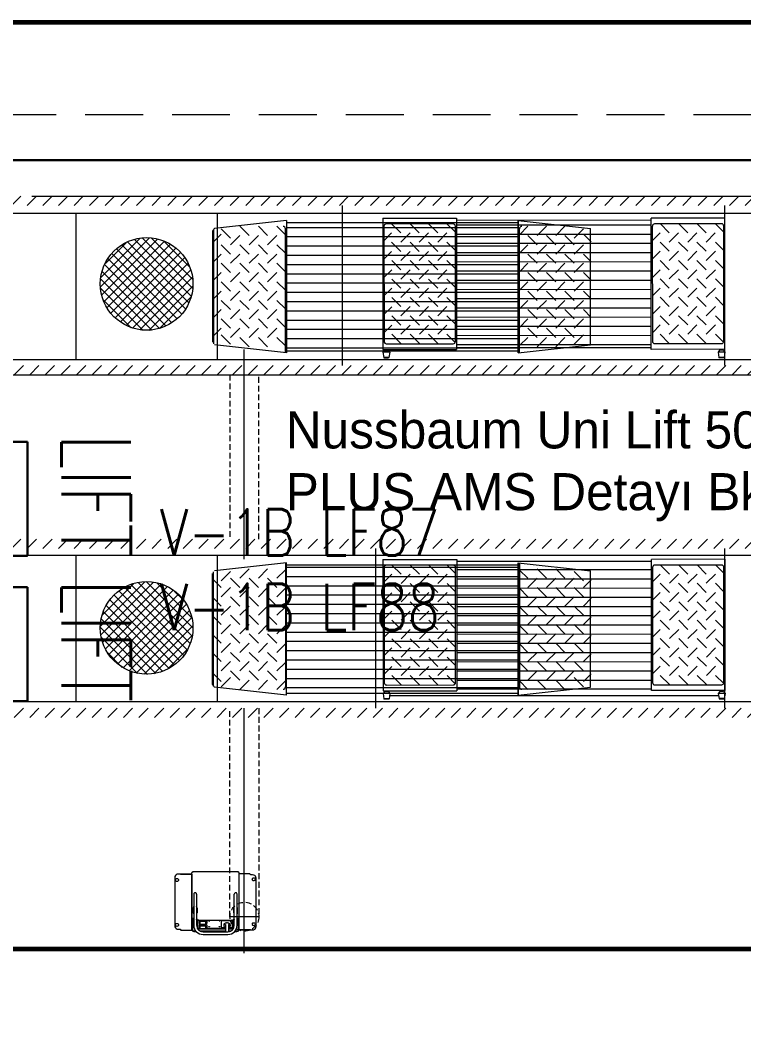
# Model space of a CAD drawing. Header units: metres. Extents: x -13621 to 152406, y -16073 to 22221.
# Drawn here: x 1056.9 to 1369.3, y 2009.3 to 2441 of the extents above; entities that cross this region are included whole.
import ezdxf

# ---------------------------------------------------------------- set-up
doc = ezdxf.new("R2010")
doc.units = ezdxf.units.M
doc.header["$LTSCALE"] = 100
doc.header["$MEASUREMENT"] = 0
for name, pattern in [('ACAD_ISO03W100', [30, 12, -18]), ('DOT2', [0.125, 0, -0.125]), ('HIDDEN', [0.375, 0.25, -0.125])]:
    doc.linetypes.add(name, pattern=pattern)
doc.layers.get('0').update_dxf_attribs({"color": 9, "lineweight": 9})
for name, color, linetype, lineweight in [('06D', 9, 'Continuous', 9), ('20', 9, 'DOT2', 9), ('32-ekipman', 9, 'Continuous', 9), ('Data  Tavan', 170, 'Continuous', 30), ('E-DATA LIFT PRIZI', 7, 'Continuous', 30), ('E-YAZI', 7, 'Continuous', 30)]:
    doc.layers.add(name, color=color, linetype=linetype, lineweight=lineweight)
doc.styles.add('E-YAZI', font='txttw.shx')
doc.styles.add('HAS50', font='GOTHIC.TTF', dxfattribs={"height": 100})

# ---------------------------------------------------------------- blocks, each defined once
blk = doc.blocks.new('E-DATA LIFT PRIZI')
at = {"layer": 'E-DATA LIFT PRIZI', "color": 2}
blk.add_line((0, 0), (0, 41.99), dxfattribs=at)
blk.add_lwpolyline([(-24.58, 89.56), (24.58, 89.56), (24.58, 41.99), (-24.58, 41.99)], close=True, dxfattribs=at)
at = {"layer": 'E-DATA LIFT PRIZI', "color": 2, "style": 'E-YAZI', "width": 0.7}
blk.add_text('LIFT', height=30, dxfattribs=at).set_placement((-28.02, 104.21))
at = {"layer": 'E-DATA LIFT PRIZI', "color": 2, "style": 'E-YAZI'}
blk.add_text('D', height=25.6, dxfattribs=at).set_placement((-8.79, 54.59))
blk = doc.blocks.new('p-işyeri')
at = {"color": 0, "const_width": 2}
blk.add_lwpolyline([(200, 0), (200, 700), (-200, 700), (-200, 0)], close=True, dxfattribs=at)
blk = doc.blocks.new('A$C0BA12839')
for p, q in [((100.6, 528.1), (100.6, 28.07)), ((163.73, 528.1), (163.73, 28.1)), ((248.24, 528.1), (248.24, 30.68)), ((311.37, 528.1), (311.37, 28.1)), ((24.55, 427.89), (3.75, 427.9)), ((1.8, 425.05), (1.8, 420.46)), ((2.25, 426.4), (2.25, 425.57)), ((2.25, 425.57), (2.25, 425.49)), ((3.54, 426.68), (3.5, 426.9)), ((4.76, 427.11), (4.8, 426.9)), ((22.94, 426.68), (22.9, 426.89)), ((24.16, 427.1), (24.2, 426.89)), ((26.05, 426.39), (25.97, 426.88)), ((26.02, 420.57), (26.05, 425.53)), ((26.05, 425.72), (26.05, 426.39)), ((26.05, 425.53), (26.05, 425.72)), ((26.05, 425.5), (26.2, 425.5)), ((26.05, 425.48), (26.05, 420.56)), ((26.2, 425.5), (26.2, 420.55)), ((1.3, 419.6), (1.3, 418.63)), ((7.16, 420.25), (1.6, 420.25)), ((1.6, 420.25), (1.6, 418.89)), ((1.9, 420.55), (26.7, 420.55)), ((1.9, 420.55), (1.9, 420.35)), ((1.9, 420.35), (7.16, 420.35)), ((25.8, 420.6), (2.3, 420.6)), ((17.4, 419.7), (4, 419.7)), ((7.16, 420.55), (7.16, 420.25)), ((11.3, 419.9), (9.4, 419.9)), ((11.3, 419.7), (11.3, 419.9)), ((12.2, 419.7), (11.3, 419.89)), ((26.7, 420.25), (26.7, 420.55)), ((27, 420.25), (26.7, 420.25)), ((27, 400.45), (27, 420.25)), ((0, 415.7), (0, 405)), ((1.2, 415.7), (1.2, 405)), ((1.3, 416.4), (1.3, 406)), ((1.6, 417.13), (1.6, 406)), ((2.29, 406), (2.29, 417.45)), ((2.46, 406), (2.46, 417.45)), ((2.46, 416.9), (2.46, 414.5)), ((2.46, 414.49), (2.46, 414.5)), ((2.51, 416.95), (3.75, 416.95)), ((2.51, 414.45), (3.75, 414.45)), ((2.54, 416.95), (2.54, 417.6)), ((2.54, 406), (2.54, 414.45)), ((2.56, 417.95), (5.88, 417.95)), ((2.72, 417.95), (2.64, 417.92)), ((2.66, 416.95), (2.66, 417.34)), ((2.66, 414.06), (2.66, 414.45)), ((4.24, 417.35), (2.67, 417.35)), ((3.78, 416.9), (3.78, 414.5)), ((17.4, 418.5), (4, 418.5)), ((4.24, 414.05), (4.24, 417.35)), ((4.49, 416.9), (4.49, 414.5)), ((4.49, 414.49), (4.49, 414.5)), ((4.54, 416.95), (5.78, 416.95)), ((4.54, 414.45), (5.78, 414.45)), ((6.15, 417.35), (4.69, 417.35)), ((4.69, 416.95), (4.69, 417.34)), ((4.69, 414.06), (4.69, 414.45)), ((5.8, 416.9), (5.8, 414.5)), ((6.15, 417.45), (6.15, 403.25)), ((6.39, 418.31), (6.39, 418.39)), ((11.3, 418.3), (9.4, 418.3)), ((11.3, 418.3), (11.3, 418.5)), ((11.3, 418.3), (12.2, 418.5)), ((4.24, 414.05), (2.67, 414.05)), ((6.15, 414.05), (4.69, 414.05)), ((4.13, 406), (1.2, 406)), ((3.01, 407.65), (3.01, 406.09)), ((3.11, 407.75), (6.02, 407.75)), ((4.22, 406.75), (3.72, 406.75)), ((6.02, 407.75), (6.02, 402.95)), ((4.13, 404.7), (1.23, 404.7)), ((1.3, 404.7), (1.3, 404.3)), ((1.3, 402.06), (1.3, 401.1)), ((1.6, 404.7), (1.6, 403.56)), ((1.6, 401.8), (1.6, 400.45)), ((2.29, 403.25), (2.29, 404.7)), ((2.46, 403.25), (2.46, 404.7)), ((2.54, 403.1), (2.54, 404.7)), ((5.88, 402.75), (2.56, 402.75)), ((3.01, 404.6), (3.01, 403.04)), ((3.11, 402.95), (6.02, 402.95)), ((4.22, 403.95), (3.72, 403.95)), ((4, 402.2), (17.4, 402.2)), ((6.39, 402.31), (6.39, 402.39)), ((6.42, 402.56), (6.45, 402.59)), ((9.4, 402.4), (11.3, 402.4)), ((11.3, 402.4), (11.3, 402.2)), ((12.2, 402.2), (11.3, 402.39)), ((1.6, 400.45), (7.16, 400.45)), ((1.8, 395.2), (1.8, 400.23)), ((1.9, 400.35), (7.16, 400.35)), ((1.9, 400.15), (1.9, 400.35)), ((1.9, 400.15), (26.7, 400.15)), ((1.95, 395.21), (1.95, 400.15)), ((1.98, 400.15), (1.95, 395.17)), ((2.3, 400.1), (25.8, 400.1)), ((4, 401), (17.39, 401)), ((7.16, 400.45), (7.16, 400.15)), ((9.4, 400.8), (11.3, 400.8)), ((11.3, 401), (11.3, 400.8)), ((11.3, 400.8), (12.2, 401)), ((26.2, 395.64), (26.2, 400.15)), ((26.7, 400.15), (26.7, 400.45)), ((26.7, 400.45), (27, 400.45)), ((1.95, 395.2), (1.8, 395.2)), ((1.95, 395.17), (1.95, 394.97)), ((1.95, 394.97), (1.95, 394.3)), ((1.95, 394.3), (2.03, 393.81)), ((3.84, 393.59), (3.8, 393.8)), ((5.06, 394.02), (5.1, 393.8)), ((23.24, 393.58), (23.2, 393.8)), ((24.46, 394.01), (24.5, 393.8)), ((25.75, 395.12), (25.75, 395.21)), ((25.75, 394.3), (25.75, 395.12)), ((3.45, 392.8), (24.25, 392.8))]:
    blk.add_line(p, q)
at = {"ltscale": 2}
for p, q in [((103.38, 379.66), (106.81, 410.8)), ((107.26, 411.16), (156.5, 411.16)), ((107.92, 411.66), (155.84, 411.66)), ((112.58, 411.16), (109.24, 407.81)), ((121.13, 411.16), (117.79, 407.81)), ((129.13, 411.16), (125.79, 407.81)), ((137.13, 411.16), (133.79, 407.81)), ((145.13, 411.16), (141.79, 407.81)), ((153.13, 411.16), (149.79, 407.81)), ((160.38, 379.66), (156.95, 410.8)), ((251.16, 379.66), (254.59, 410.8)), ((304.28, 411.16), (255.04, 411.16)), ((303.62, 411.66), (255.7, 411.66)), ((258.4, 411.16), (261.75, 407.81)), ((266.4, 411.16), (269.75, 407.81)), ((274.4, 411.16), (277.75, 407.81)), ((282.4, 411.16), (285.75, 407.81)), ((290.4, 411.16), (293.75, 407.81)), ((298.96, 411.16), (302.3, 407.81)), ((308.16, 379.66), (304.73, 410.8)), ((110.9, 403.81), (106.9, 407.81)), ((117.79, 403.81), (113.79, 407.81)), ((125.79, 403.81), (121.79, 407.81)), ((133.79, 403.81), (129.79, 407.81)), ((141.79, 403.81), (137.79, 407.81)), ((149.79, 403.81), (145.79, 407.81)), ((156.67, 403.81), (152.67, 407.81)), ((254.87, 403.81), (258.87, 407.81)), ((261.75, 403.81), (265.75, 407.81)), ((269.75, 403.81), (273.75, 407.81)), ((277.75, 403.81), (281.75, 407.81)), ((285.75, 403.81), (289.75, 407.81)), ((293.75, 403.81), (297.75, 407.81)), ((300.63, 403.81), (304.63, 407.81)), ((113.79, 403.81), (109.79, 399.81)), ((121.79, 403.81), (117.79, 399.81)), ((129.79, 403.81), (125.79, 399.81)), ((137.79, 403.81), (133.79, 399.81)), ((145.79, 403.81), (141.79, 399.81)), ((153.79, 403.81), (149.79, 399.81)), ((257.75, 403.81), (261.75, 399.81)), ((265.75, 403.81), (269.75, 399.81)), ((273.75, 403.81), (277.75, 399.81)), ((281.75, 403.81), (285.75, 399.81)), ((289.75, 403.81), (293.75, 399.81)), ((297.75, 403.81), (301.75, 399.81)), ((109.79, 395.81), (105.79, 399.81)), ((117.79, 395.81), (113.79, 399.81)), ((125.79, 395.81), (121.79, 399.81)), ((133.79, 395.81), (129.79, 399.81)), ((141.79, 395.81), (137.79, 399.81)), ((149.79, 395.81), (145.79, 399.81)), ((157.79, 395.81), (153.79, 399.81)), ((253.75, 395.81), (257.75, 399.81)), ((261.75, 395.81), (265.75, 399.81)), ((269.75, 395.81), (273.75, 399.81)), ((277.75, 395.81), (281.75, 399.81)), ((285.75, 395.81), (289.75, 399.81)), ((293.75, 395.81), (297.75, 399.81)), ((301.75, 395.81), (305.75, 399.81)), ((113.79, 395.81), (109.79, 391.81)), ((121.79, 395.81), (117.79, 391.81)), ((129.79, 395.81), (125.79, 391.81)), ((137.79, 395.81), (133.79, 391.81)), ((145.79, 395.81), (141.79, 391.81)), ((153.79, 395.81), (149.79, 391.81)), ((257.75, 395.81), (261.75, 391.81)), ((265.75, 395.81), (269.75, 391.81)), ((273.75, 395.81), (277.75, 391.81)), ((281.75, 395.81), (285.75, 391.81)), ((289.75, 395.81), (293.75, 391.81)), ((297.75, 395.81), (301.75, 391.81)), ((109.79, 387.81), (105.79, 391.81)), ((117.79, 387.81), (113.79, 391.81)), ((125.79, 387.81), (121.79, 391.81)), ((133.79, 387.81), (129.79, 391.81)), ((141.79, 387.81), (137.79, 391.81)), ((149.79, 387.81), (145.79, 391.81)), ((157.79, 387.81), (153.79, 391.81)), ((253.75, 387.81), (257.75, 391.81)), ((261.75, 387.81), (265.75, 391.81)), ((269.75, 387.81), (273.75, 391.81)), ((277.75, 387.81), (281.75, 391.81)), ((285.75, 387.81), (289.75, 391.81)), ((293.75, 387.81), (297.75, 391.81)), ((301.75, 387.81), (305.75, 391.81)), ((113.79, 387.81), (109.79, 383.81)), ((121.79, 387.81), (117.79, 383.81)), ((129.79, 387.81), (125.79, 383.81)), ((137.79, 387.81), (133.79, 383.81)), ((145.79, 387.81), (141.79, 383.81)), ((153.79, 387.81), (149.79, 383.81)), ((257.75, 387.81), (261.75, 383.81)), ((265.75, 387.81), (269.75, 383.81)), ((273.75, 387.81), (277.75, 383.81)), ((281.75, 387.81), (285.75, 383.81)), ((289.75, 387.81), (293.75, 383.81)), ((297.75, 387.81), (301.75, 383.81)), ((109.44, 380.16), (105.79, 383.81)), ((160.32, 380.16), (106.88, 380.16)), ((117.44, 380.16), (113.79, 383.81)), ((125.44, 380.16), (121.79, 383.81)), ((133.44, 380.16), (129.79, 383.81)), ((141.44, 380.16), (137.79, 383.81)), ((149.44, 380.16), (145.79, 383.81)), ((157.33, 380.27), (153.79, 383.81)), ((251.21, 380.16), (304.66, 380.16)), ((254.21, 380.27), (257.75, 383.81)), ((262.1, 380.16), (265.75, 383.81)), ((270.1, 380.16), (273.75, 383.81)), ((278.1, 380.16), (281.75, 383.81)), ((286.1, 380.16), (289.75, 383.81)), ((294.1, 380.16), (297.75, 383.81)), ((302.1, 380.16), (305.75, 383.81)), ((103.38, 379.66), (160.38, 379.66)), ((104.18, 379.66), (104.18, 279.67)), ((106.43, 279.67), (106.43, 379.66)), ((110.43, 279.67), (110.43, 379.66)), ((114.43, 279.67), (114.43, 379.66)), ((118.43, 279.67), (118.43, 379.66)), ((122.43, 279.67), (122.43, 379.66)), ((126.43, 279.67), (126.43, 379.66)), ((130.43, 279.67), (130.43, 379.66)), ((134.43, 279.67), (134.43, 379.66)), ((138.43, 279.67), (138.43, 379.66)), ((142.43, 279.67), (142.43, 379.66)), ((146.43, 279.67), (146.43, 379.66)), ((150.43, 279.67), (150.43, 379.66)), ((154.43, 279.67), (154.43, 379.66)), ((158.43, 279.67), (158.43, 379.66)), ((159.58, 379.66), (159.58, 279.67)), ((308.16, 379.66), (251.16, 379.66)), ((251.96, 379.66), (251.96, 279.67)), ((253.11, 279.67), (253.11, 379.66)), ((257.11, 279.67), (257.11, 379.66)), ((261.11, 279.67), (261.11, 379.66)), ((265.11, 279.67), (265.11, 379.66)), ((269.11, 279.67), (269.11, 379.66)), ((273.11, 279.67), (273.11, 379.66)), ((277.11, 279.67), (277.11, 379.66)), ((281.11, 279.67), (281.11, 379.66)), ((285.11, 279.67), (285.11, 379.66)), ((289.11, 279.67), (289.11, 379.66)), ((293.11, 279.67), (293.11, 379.66)), ((297.11, 279.67), (297.11, 379.66)), ((301.11, 279.67), (301.11, 379.66)), ((305.11, 279.67), (305.11, 379.66)), ((307.36, 379.66), (307.36, 279.67)), ((103.38, 279.67), (160.38, 279.67)), ((160.38, 279.67), (103.38, 279.67)), ((103.38, 279.67), (106.81, 248.53)), ((109.44, 279.17), (105.79, 275.52)), ((160.32, 279.17), (106.88, 279.17)), ((117.44, 279.17), (113.79, 275.52)), ((125.44, 279.17), (121.79, 275.52)), ((133.44, 279.17), (129.79, 275.52)), ((141.44, 279.17), (137.79, 275.52)), ((149.44, 279.17), (145.79, 275.52)), ((157.33, 279.06), (153.79, 275.52)), ((160.38, 279.67), (156.95, 248.53)), ((251.16, 279.67), (308.16, 279.67)), ((251.16, 279.67), (254.59, 248.53)), ((308.16, 279.67), (251.16, 279.67)), ((251.21, 279.17), (304.66, 279.17)), ((254.21, 279.06), (257.75, 275.52)), ((262.1, 279.17), (265.75, 275.52)), ((270.1, 279.17), (273.75, 275.52)), ((278.1, 279.17), (281.75, 275.52)), ((286.1, 279.17), (289.75, 275.52)), ((294.1, 279.17), (297.75, 275.52)), ((302.1, 279.17), (305.75, 275.52)), ((308.16, 279.67), (304.73, 248.53)), ((113.79, 271.52), (109.79, 275.52)), ((121.79, 271.52), (117.79, 275.52)), ((129.79, 271.52), (125.79, 275.52)), ((137.79, 271.52), (133.79, 275.52)), ((145.79, 271.52), (141.79, 275.52)), ((153.79, 271.52), (149.79, 275.52)), ((257.75, 271.52), (261.75, 275.52)), ((265.75, 271.52), (269.75, 275.52)), ((273.75, 271.52), (277.75, 275.52)), ((281.75, 271.52), (285.75, 275.52)), ((289.75, 271.52), (293.75, 275.52)), ((297.75, 271.52), (301.75, 275.52)), ((109.79, 271.52), (105.79, 267.52)), ((117.79, 271.52), (113.79, 267.52)), ((125.79, 271.52), (121.79, 267.52)), ((133.79, 271.52), (129.79, 267.52)), ((141.79, 271.52), (137.79, 267.52)), ((149.79, 271.52), (145.79, 267.52)), ((157.79, 271.52), (153.79, 267.52)), ((253.75, 271.52), (257.75, 267.52)), ((261.75, 271.52), (265.75, 267.52)), ((269.75, 271.52), (273.75, 267.52)), ((277.75, 271.52), (281.75, 267.52)), ((285.75, 271.52), (289.75, 267.52)), ((293.75, 271.52), (297.75, 267.52)), ((301.75, 271.52), (305.75, 267.52)), ((109.79, 263.52), (105.79, 259.52)), ((113.79, 263.52), (109.79, 267.52)), ((117.79, 263.52), (113.79, 259.52)), ((121.79, 263.52), (117.79, 267.52)), ((125.79, 263.52), (121.79, 259.52)), ((129.79, 263.52), (125.79, 267.52)), ((133.79, 263.52), (129.79, 259.52)), ((137.79, 263.52), (133.79, 267.52)), ((141.79, 263.52), (137.79, 259.52)), ((145.79, 263.52), (141.79, 267.52)), ((149.79, 263.52), (145.79, 259.52)), ((153.79, 263.52), (149.79, 267.52)), ((157.79, 263.52), (153.79, 259.52)), ((253.75, 263.52), (257.75, 259.52)), ((257.75, 263.52), (261.75, 267.52)), ((261.75, 263.52), (265.75, 259.52)), ((265.75, 263.52), (269.75, 267.52)), ((269.75, 263.52), (273.75, 259.52)), ((273.75, 263.52), (277.75, 267.52)), ((277.75, 263.52), (281.75, 259.52)), ((281.75, 263.52), (285.75, 267.52)), ((285.75, 263.52), (289.75, 259.52)), ((289.75, 263.52), (293.75, 267.52)), ((293.75, 263.52), (297.75, 259.52)), ((297.75, 263.52), (301.75, 267.52)), ((301.75, 263.52), (305.75, 259.52)), ((113.79, 255.52), (109.79, 259.52)), ((121.79, 255.52), (117.79, 259.52)), ((129.79, 255.52), (125.79, 259.52)), ((137.79, 255.52), (133.79, 259.52)), ((145.79, 255.52), (141.79, 259.52)), ((153.79, 255.52), (149.79, 259.52)), ((257.75, 255.52), (261.75, 259.52)), ((265.75, 255.52), (269.75, 259.52)), ((273.75, 255.52), (277.75, 259.52)), ((281.75, 255.52), (285.75, 259.52)), ((289.75, 255.52), (293.75, 259.52)), ((297.75, 255.52), (301.75, 259.52)), ((110.9, 255.52), (106.9, 251.52)), ((117.79, 255.52), (113.79, 251.52)), ((125.79, 255.52), (121.79, 251.52)), ((133.79, 255.52), (129.79, 251.52)), ((141.79, 255.52), (137.79, 251.52)), ((149.79, 255.52), (145.79, 251.52)), ((156.67, 255.52), (152.67, 251.52)), ((254.87, 255.52), (258.87, 251.52)), ((261.75, 255.52), (265.75, 251.52)), ((269.75, 255.52), (273.75, 251.52)), ((277.75, 255.52), (281.75, 251.52)), ((285.75, 255.52), (289.75, 251.52)), ((293.75, 255.52), (297.75, 251.52)), ((300.63, 255.52), (304.63, 251.52)), ((112.58, 248.17), (109.24, 251.52)), ((121.13, 248.17), (117.79, 251.52)), ((129.13, 248.17), (125.79, 251.52)), ((137.13, 248.17), (133.79, 251.52)), ((145.13, 248.17), (141.79, 251.52)), ((153.13, 248.17), (149.79, 251.52)), ((266.4, 248.17), (269.75, 251.52)), ((274.4, 248.17), (277.75, 251.52)), ((282.4, 248.17), (285.75, 251.52)), ((290.4, 248.17), (293.75, 251.52)), ((298.96, 248.17), (302.3, 251.52))]:
    blk.add_line(p, q, dxfattribs=at)
for points in [[(3.75, 427.9), (3.29, 427.82), (2.87, 427.61), (2.54, 427.28), (2.32, 426.86), (2.25, 426.4)], [(3.5, 426.9), (3.53, 427.1), (3.62, 427.28), (3.77, 427.42), (3.95, 427.51), (4.15, 427.55), (4.35, 427.51), (4.53, 427.42), (4.68, 427.28), (4.76, 427.11)], [(22.9, 426.89), (22.93, 427.09), (23.02, 427.27), (23.17, 427.42), (23.35, 427.51), (23.55, 427.54), (23.75, 427.51), (23.93, 427.42), (24.08, 427.27), (24.16, 427.1)], [(25.97, 426.88), (25.76, 427.27), (25.43, 427.6), (25.01, 427.82), (24.55, 427.89)], [(2.25, 425.49), (2.11, 425.46), (1.99, 425.4), (1.89, 425.31), (1.82, 425.18), (1.8, 425.05)], [(4.8, 426.9), (4.77, 426.69), (4.68, 426.51), (4.53, 426.37), (4.35, 426.28), (4.15, 426.25), (3.95, 426.28), (3.77, 426.37), (3.62, 426.51), (3.54, 426.68)], [(24.2, 426.89), (24.17, 426.69), (24.08, 426.51), (23.93, 426.36), (23.75, 426.27), (23.55, 426.24), (23.35, 426.27), (23.17, 426.36), (23.02, 426.51), (22.94, 426.68)], [(2.56, 417.95), (2.47, 417.92), (2.4, 417.85), (2.34, 417.74), (2.3, 417.6), (2.29, 417.45)], [(2.64, 417.92), (2.57, 417.85), (2.51, 417.74), (2.47, 417.6), (2.46, 417.45)], [(2.51, 416.95), (2.5, 416.94), (2.49, 416.94), (2.48, 416.93), (2.47, 416.92), (2.46, 416.9), (2.46, 416.9)], [(2.51, 414.45), (2.5, 414.45), (2.49, 414.45), (2.48, 414.46), (2.47, 414.47), (2.46, 414.49)], [(2.54, 417.6), (2.56, 417.75), (2.59, 417.87)], [(2.67, 417.35), (2.66, 417.35), (2.66, 417.34), (2.66, 417.34), (2.66, 417.34)], [(2.66, 417.34), (2.66, 417.33), (2.66, 417.33)], [(3.78, 416.9), (3.78, 416.91), (3.77, 416.93), (3.77, 416.94), (3.76, 416.94), (3.75, 416.95)], [(3.75, 414.45), (3.76, 414.45), (3.77, 414.46), (3.77, 414.47), (3.78, 414.48), (3.78, 414.5)], [(4.01, 417.35), (4, 417.35), (4, 417.34), (3.99, 417.34), (3.98, 417.33), (3.98, 417.33)], [(4.54, 416.95), (4.53, 416.94), (4.51, 416.94), (4.5, 416.93), (4.49, 416.92), (4.49, 416.9), (4.49, 416.9)], [(4.54, 414.45), (4.53, 414.45), (4.51, 414.45), (4.5, 414.46), (4.49, 414.47), (4.49, 414.49)], [(4.69, 417.35), (4.69, 417.35), (4.69, 417.34), (4.69, 417.34), (4.69, 417.34)], [(4.69, 417.34), (4.69, 417.33), (4.69, 417.33)], [(5.8, 416.9), (5.8, 416.91), (5.8, 416.93), (5.79, 416.94), (5.79, 416.94), (5.78, 416.95)], [(5.78, 414.45), (5.79, 414.45), (5.79, 414.46), (5.8, 414.47), (5.8, 414.48), (5.8, 414.5)], [(6.15, 417.45), (6.14, 417.6), (6.1, 417.74), (6.04, 417.85), (5.96, 417.92), (5.88, 417.95)], [(6.04, 417.35), (6.03, 417.35), (6.02, 417.34), (6.02, 417.34), (6.01, 417.33), (6.01, 417.33)], [(6.2, 418.35), (6.21, 418.46), (6.23, 418.5)], [(6.36, 418.05), (6.3, 418.07), (6.25, 418.13), (6.21, 418.23), (6.2, 418.35)], [(6.52, 418.35), (6.51, 418.23), (6.48, 418.13), (6.42, 418.07), (6.36, 418.05)], [(6.37, 418.35), (6.38, 418.46), (6.4, 418.5)], [(6.45, 418.1), (6.42, 418.13), (6.38, 418.23), (6.37, 418.35)], [(6.39, 418.39), (6.4, 418.46), (6.41, 418.5)], [(6.46, 418.11), (6.45, 418.11), (6.42, 418.17), (6.4, 418.23), (6.39, 418.31)], [(6.5, 418.5), (6.51, 418.46), (6.52, 418.35)], [(2.66, 414.06), (2.66, 414.06), (2.66, 414.07)], [(2.67, 414.05), (2.66, 414.05), (2.66, 414.05), (2.66, 414.05), (2.66, 414.06)], [(3.28, 413.1), (3.28, 413.14), (3.3, 413.18), (3.31, 413.21), (3.34, 413.22), (3.35, 413.23)], [(3.35, 412.97), (3.34, 412.97), (3.31, 412.98), (3.3, 413.01), (3.28, 413.05), (3.28, 413.1)], [(3.35, 413.23), (3.36, 413.22), (3.38, 413.21), (3.4, 413.18), (3.41, 413.14), (3.42, 413.1)], [(3.42, 413.1), (3.41, 413.05), (3.4, 413.01), (3.38, 412.98), (3.36, 412.97), (3.35, 412.97)], [(4.01, 414.05), (4, 414.05), (4, 414.05), (3.99, 414.05), (3.98, 414.06), (3.98, 414.07)], [(4.69, 414.06), (4.69, 414.06), (4.69, 414.07)], [(4.69, 414.05), (4.69, 414.05), (4.69, 414.05), (4.69, 414.05), (4.69, 414.06)], [(5.69, 413.1), (5.7, 413.14), (5.71, 413.18), (5.73, 413.21), (5.75, 413.22), (5.76, 413.23)], [(5.76, 412.97), (5.75, 412.97), (5.73, 412.98), (5.71, 413.01), (5.7, 413.05), (5.69, 413.1)], [(5.76, 413.23), (5.77, 413.22), (5.8, 413.21), (5.82, 413.18), (5.83, 413.14), (5.83, 413.1)], [(5.83, 413.1), (5.83, 413.05), (5.82, 413.01), (5.8, 412.98), (5.77, 412.97), (5.76, 412.97)], [(6.04, 414.05), (6.03, 414.05), (6.02, 414.05), (6.02, 414.05), (6.01, 414.06), (6.01, 414.07)], [(3.17, 406.3), (3.12, 406.22), (3.08, 406.16), (3.02, 406.1), (2.97, 406.06), (2.91, 406.02), (2.85, 406), (2.8, 406)], [(3.01, 407.65), (3.02, 407.68), (3.03, 407.71), (3.05, 407.73), (3.07, 407.74), (3.11, 407.75)], [(3.04, 407.55), (3.02, 407.6), (3.01, 407.64), (3.01, 407.65)], [(3.72, 406.75), (3.61, 406.73), (3.51, 406.69), (3.42, 406.63), (3.32, 406.54), (3.24, 406.43), (3.17, 406.3)], [(3.28, 408.6), (3.28, 408.64), (3.3, 408.68), (3.31, 408.71), (3.34, 408.72), (3.35, 408.73)], [(3.35, 408.47), (3.34, 408.47), (3.31, 408.48), (3.3, 408.51), (3.28, 408.55), (3.28, 408.6)], [(3.35, 408.73), (3.36, 408.72), (3.38, 408.71), (3.4, 408.68), (3.41, 408.64), (3.42, 408.6)], [(3.42, 408.6), (3.41, 408.55), (3.4, 408.51), (3.38, 408.48), (3.36, 408.47), (3.35, 408.47)], [(4.27, 406.3), (4.19, 406.43), (4.11, 406.54), (4.02, 406.63), (3.92, 406.69), (3.82, 406.73), (3.72, 406.75)], [(4.27, 406.3), (4.29, 406.22), (4.3, 406.16), (4.29, 406.1), (4.26, 406.06), (4.23, 406.02), (4.18, 406), (4.13, 406)], [(4.46, 406.68), (4.34, 406.73), (4.22, 406.75)], [(4.96, 405.13), (4.97, 405.35), (4.96, 405.57), (4.94, 405.78), (4.89, 405.98), (4.83, 406.17), (4.75, 406.34), (4.66, 406.48), (4.56, 406.59), (4.46, 406.68)], [(5.4, 407.55), (5.44, 407.6), (5.48, 407.64), (5.52, 407.68), (5.56, 407.71), (5.6, 407.73), (5.64, 407.74), (5.68, 407.75)], [(5.69, 408.6), (5.7, 408.64), (5.71, 408.68), (5.73, 408.71), (5.75, 408.72), (5.76, 408.73)], [(5.76, 408.47), (5.75, 408.47), (5.73, 408.48), (5.71, 408.51), (5.7, 408.55), (5.69, 408.6)], [(5.76, 408.73), (5.77, 408.72), (5.8, 408.71), (5.82, 408.68), (5.83, 408.64), (5.83, 408.6)], [(5.83, 408.6), (5.83, 408.55), (5.82, 408.51), (5.8, 408.48), (5.77, 408.47), (5.76, 408.47)], [(2.29, 403.25), (2.3, 403.09), (2.34, 402.95), (2.4, 402.84), (2.47, 402.77), (2.56, 402.75)], [(2.46, 403.25), (2.47, 403.09), (2.51, 402.95), (2.57, 402.84)], [(2.59, 402.82), (2.56, 402.94), (2.54, 403.1)], [(2.57, 402.84), (2.64, 402.77), (2.72, 402.75)], [(3.17, 404.4), (3.12, 404.47), (3.08, 404.53), (3.02, 404.59), (2.97, 404.64), (2.91, 404.67), (2.85, 404.69), (2.8, 404.7)], [(3.04, 403.15), (3.02, 403.09), (3.01, 403.05), (3.01, 403.04)], [(3.01, 403.04), (3.02, 403.01), (3.03, 402.98), (3.05, 402.96), (3.07, 402.95), (3.11, 402.95)], [(3.17, 404.4), (3.24, 404.26), (3.32, 404.15), (3.42, 404.06), (3.51, 404), (3.61, 403.96), (3.72, 403.95)], [(3.72, 403.95), (3.82, 403.96), (3.92, 404), (4.02, 404.06), (4.11, 404.15), (4.19, 404.26), (4.27, 404.4)], [(4.27, 404.4), (4.29, 404.47), (4.3, 404.53), (4.29, 404.59), (4.26, 404.64), (4.23, 404.67), (4.18, 404.69), (4.13, 404.7)], [(4.22, 403.95), (4.34, 403.96), (4.46, 404.01), (4.56, 404.1), (4.66, 404.21), (4.75, 404.36), (4.83, 404.52), (4.89, 404.71), (4.94, 404.91), (4.96, 405.13)], [(5.4, 403.15), (5.44, 403.09), (5.48, 403.05), (5.52, 403.01), (5.56, 402.98), (5.6, 402.96), (5.64, 402.95), (5.68, 402.95)], [(5.88, 402.75), (5.96, 402.77), (6.04, 402.84), (6.1, 402.95), (6.14, 403.09), (6.15, 403.25)], [(6.2, 402.35), (6.21, 402.46), (6.25, 402.56), (6.3, 402.62), (6.36, 402.65)], [(6.23, 402.2), (6.21, 402.23), (6.2, 402.35)], [(6.36, 402.65), (6.42, 402.62), (6.48, 402.56), (6.51, 402.46), (6.52, 402.35)], [(6.37, 402.35), (6.38, 402.46), (6.42, 402.56)], [(6.4, 402.2), (6.38, 402.23), (6.37, 402.35)], [(6.39, 402.39), (6.4, 402.46), (6.42, 402.53), (6.45, 402.58), (6.46, 402.58)], [(6.41, 402.2), (6.4, 402.23), (6.39, 402.31)], [(6.52, 402.35), (6.51, 402.23), (6.5, 402.2)], [(2.03, 393.81), (2.24, 393.42), (2.57, 393.09), (2.99, 392.88), (3.45, 392.8)], [(3.8, 393.8), (3.83, 394), (3.92, 394.18), (4.07, 394.33), (4.25, 394.42), (4.45, 394.45), (4.65, 394.42), (4.83, 394.33), (4.97, 394.18), (5.06, 394.02)], [(5.1, 393.8), (5.07, 393.6), (4.97, 393.42), (4.83, 393.28), (4.65, 393.18), (4.45, 393.15), (4.25, 393.18), (4.07, 393.28), (3.92, 393.42), (3.84, 393.59)], [(23.2, 393.8), (23.23, 394), (23.32, 394.18), (23.47, 394.32), (23.65, 394.41), (23.85, 394.45), (24.05, 394.41), (24.23, 394.32), (24.37, 394.18), (24.46, 394.01)], [(24.5, 393.8), (24.47, 393.6), (24.37, 393.41), (24.23, 393.27), (24.05, 393.18), (23.85, 393.15), (23.65, 393.18), (23.47, 393.27), (23.32, 393.41), (23.24, 393.58)], [(24.25, 392.8), (24.71, 392.87), (25.13, 393.08), (25.46, 393.41), (25.68, 393.83), (25.75, 394.3)], [(25.75, 395.21), (25.89, 395.23), (26.01, 395.29), (26.11, 395.39), (26.18, 395.51), (26.2, 395.64)], [(106.81, 248.53), (156.95, 248.53)], [(254.59, 248.53), (304.73, 248.53)]]:
    blk.add_lwpolyline(points)
for centre, radius, start, end in [((4, 415.7), 4, 90, 180), ((2.3, 419.6), 1, 113.7864, 180), ((2.3, 419.6), 1, 90, 107.3759), ((9.4, 419.1), 0.8, 90, 131.4517), ((17.4, 419.1), 0.6, 270, 90), ((25.8, 419.6), 1, 72.6241, 90), ((4, 415.7), 2.8, 90, 180), ((9.4, 419.1), 0.8, 228.5483, 270), ((4, 405), 4, 180, 270), ((4, 405), 2.8, 180, 270), ((9.4, 401.6), 0.8, 90, 131.4517), ((17.4, 401.6), 0.6, 270, 90), ((2.3, 401.1), 1, 180, 246.2136), ((2.3, 401.1), 1, 252.6241, 270), ((9.4, 401.6), 0.8, 228.6203, 270), ((25.8, 401.1), 1, 270, 287.3759)]:
    blk.add_arc(centre, radius, start, end)
for centre, radius, start, end in [((126.64, 386.39), 31.45, 126.5329, 129.0891), ((284.9, 386.39), 31.45, 50.9109, 53.4671), ((106.88, 381.16), 1, 180, 270), ((304.66, 381.16), 1, 270, 0), ((106.88, 278.17), 1, 90, 180), ((304.66, 278.17), 1, 360, 90)]:
    blk.add_arc(centre, radius, start, end, dxfattribs=at)
blk = doc.blocks.new('500nt')
for p, q in [((-2722589.2, -2275008.7), (-2721957.9, -2275008.7)), ((-2721112.8, -2275008.7), (-2720481.5, -2275008.7)), ((-2722472.2, -2275316.3), (-2722267.8, -2275111.9)), ((-2722468.4, -2275272.8), (-2722311.3, -2275115.7)), ((-2722468.2, -2275351.9), (-2722232.2, -2275115.9)), ((-2722074.7, -2275342.4), (-2722301.7, -2275115.4)), ((-2722072.8, -2275304.8), (-2722264, -2275113.5)), ((-2720986.6, -2275295.8), (-2720803.3, -2275112.4)), ((-2720986, -2275334.7), (-2720764.4, -2275113.1)), ((-2720587.9, -2275324.5), (-2720798.9, -2275113.5)), ((-2720590, -2275282.8), (-2720757.1, -2275115.7)), ((-2722459.3, -2275382.6), (-2722201.5, -2275124.8)), ((-2722446.7, -2275409.6), (-2722174.5, -2275137.4)), ((-2722442.4, -2275207.3), (-2722376.8, -2275141.7)), ((-2722431, -2275433.4), (-2722150.7, -2275153.1)), ((-2722108.4, -2275427.5), (-2722386.8, -2275149.1)), ((-2722093.6, -2275402.7), (-2722361.9, -2275134.4)), ((-2722082.2, -2275374.6), (-2722333.8, -2275122.9)), ((-2722081.6, -2275256.3), (-2722215.5, -2275122.4)), ((-2720979.3, -2275367.7), (-2720731.4, -2275119.8)), ((-2720975.8, -2275245.4), (-2720853.7, -2275123.3)), ((-2720968.5, -2275396.4), (-2720702.7, -2275130.6)), ((-2720954.3, -2275421.8), (-2720677.3, -2275144.8)), ((-2720631.9, -2275438.9), (-2720913.1, -2275157.7)), ((-2720615.7, -2275415.5), (-2720889.8, -2275141.4)), ((-2720602.5, -2275389.1), (-2720863.4, -2275128.2)), ((-2720592.9, -2275359.1), (-2720833.4, -2275118.6)), ((-2720609.5, -2275223.7), (-2720697.9, -2275135.3)), ((-2722146.6, -2275468.5), (-2722427.8, -2275187.3)), ((-2722412.4, -2275454.4), (-2722129.7, -2275171.7)), ((-2722126.1, -2275449.4), (-2722408.7, -2275166.8)), ((-2722391, -2275472.6), (-2722111.5, -2275193.1)), ((-2720672.9, -2275477.1), (-2720951.3, -2275198.7)), ((-2720937.1, -2275444.2), (-2720654.9, -2275162)), ((-2720651, -2275459.3), (-2720933.6, -2275176.8)), ((-2720917.1, -2275463.9), (-2720635.2, -2275182)), ((-2722196.3, -2275498), (-2722457.3, -2275237)), ((-2722169.9, -2275484.8), (-2722444.1, -2275210.6)), ((-2722366.7, -2275488), (-2722096.1, -2275217.4)), ((-2722339.3, -2275500.1), (-2722084, -2275244.8)), ((-2720697.7, -2275491.8), (-2720966.1, -2275223.5)), ((-2720894.3, -2275480.6), (-2720618.4, -2275204.8)), ((-2720868.5, -2275494.4), (-2720604.7, -2275230.6)), ((-2722226.3, -2275507.6), (-2722466.9, -2275267)), ((-2722308, -2275508.4), (-2722075.7, -2275276.1)), ((-2720757.9, -2275510.8), (-2720985.1, -2275283.7)), ((-2720725.8, -2275503.3), (-2720977.6, -2275251.6)), ((-2720839.2, -2275504.8), (-2720594.3, -2275259.9)), ((-2722260.8, -2275512.7), (-2722471.9, -2275301.6)), ((-2722271.5, -2275511.5), (-2722072.6, -2275312.6)), ((-2720795.5, -2275512.8), (-2720987.1, -2275321.3)), ((-2720805.6, -2275510.7), (-2720588.4, -2275293.5)), ((-2722302.4, -2275510.7), (-2722470, -2275343.1)), ((-2722226.2, -2275505.8), (-2722078.3, -2275357.9)), ((-2720842.9, -2275505.1), (-2720979.3, -2275368.7)), ((-2720765.5, -2275510.3), (-2720588.8, -2275333.6)), ((-2722360.3, -2275492.4), (-2722451.7, -2275401)), ((-2720711.5, -2275495.8), (-2720603.3, -2275387.6)), ((-2722151, -2275470.2), (-2722113.9, -2275433.1)), ((-2721957.9, -2275616.2), (-2722589.2, -2275616.2)), ((-2720481.5, -2275616.2), (-2721112.8, -2275616.2))]:
    blk.add_line(p, q)
at = {"lineweight": 0}
for p, q in [((-2722577.8, -2276336.6), (-2722579.8, -2276337.6)), ((-2722579.8, -2276357.5), (-2722579.8, -2276337.6)), ((-2722577.8, -2276358.5), (-2722579.8, -2276357.5)), ((-2722555, -2276332.6), (-2722577.8, -2276336.6)), ((-2722577.8, -2276358.5), (-2722577.8, -2276336.6)), ((-2722555, -2276362.5), (-2722577.8, -2276358.5)), ((-2722564.7, -2277781), (-2722565.4, -2276360.7)), ((-2722547, -2276339.1), (-2722555, -2276332.6)), ((-2722555, -2276362.5), (-2722555, -2276332.6)), ((-2722547, -2276356), (-2722555, -2276362.5)), ((-2722547, -2276356), (-2722547, -2276339.1)), ((-2722547, -2276342.6), (-2722543, -2276342.6)), ((-2722547, -2276352.5), (-2722543, -2276352.5)), ((-2721976.4, -2276332.4), (-2722543, -2276332.6)), ((-2722543, -2276332.6), (-2722542.9, -2276650.8)), ((-2722518.2, -2276347.5), (-2722518, -2276635.9)), ((-2722011.2, -2276337.4), (-2722508.2, -2276337.6)), ((-2722471, -2276337.6), (-2722437.7, -2276370.8)), ((-2722391.5, -2276337.5), (-2722358.2, -2276370.8)), ((-2722311.9, -2276337.5), (-2722278.7, -2276370.8)), ((-2722232.4, -2276337.5), (-2722199.1, -2276370.7)), ((-2722152.9, -2276337.4), (-2722119.6, -2276370.7)), ((-2722073.3, -2276337.4), (-2722040.1, -2276370.6)), ((-2722001.1, -2276635.6), (-2722001.2, -2276347.3)), ((-2721976.4, -2276332.4), (-2721976.2, -2276650.5)), ((-2721104.6, -2276335.9), (-2721106.6, -2276336.9)), ((-2721106.6, -2276356.8), (-2721106.6, -2276336.9)), ((-2721104.6, -2276357.8), (-2721106.6, -2276356.8)), ((-2721081.7, -2276331.9), (-2721104.6, -2276335.9)), ((-2721104.6, -2276357.8), (-2721104.6, -2276335.9)), ((-2721081.7, -2276361.7), (-2721104.6, -2276357.8)), ((-2721073.8, -2276338.4), (-2721081.7, -2276331.9)), ((-2721081.7, -2276361.7), (-2721081.7, -2276331.9)), ((-2721073.8, -2276355.3), (-2721081.7, -2276361.7)), ((-2721073.8, -2276355.3), (-2721073.8, -2276338.4)), ((-2721073.8, -2276341.8), (-2721069.8, -2276341.8)), ((-2721073.8, -2276351.8), (-2721069.8, -2276351.8)), ((-2720503.1, -2276331.6), (-2721069.8, -2276331.9)), ((-2721069.8, -2276331.9), (-2721069.7, -2276650)), ((-2721045, -2276346.8), (-2721044.8, -2276635.1)), ((-2720537.9, -2276336.6), (-2721035, -2276336.9)), ((-2720997.8, -2276336.8), (-2720964.5, -2276370.1)), ((-2720918.3, -2276336.8), (-2720885, -2276370.1)), ((-2720838.7, -2276336.8), (-2720805.4, -2276370)), ((-2720759.2, -2276336.7), (-2720725.9, -2276370)), ((-2720679.7, -2276336.7), (-2720646.4, -2276369.9)), ((-2720600.1, -2276336.6), (-2720566.8, -2276369.9)), ((-2720527.8, -2276634.9), (-2720528, -2276346.5)), ((-2720503.1, -2276331.6), (-2720503, -2276649.8)), ((-2722517.2, -2276410.6), (-2722477.5, -2276370.9)), ((-2722477.5, -2276410.6), (-2722437.7, -2276450.4)), ((-2722437.7, -2276410.6), (-2722398, -2276370.8)), ((-2722397.9, -2276410.6), (-2722358.2, -2276450.3)), ((-2722358.2, -2276410.6), (-2722318.4, -2276370.8)), ((-2722318.4, -2276410.5), (-2722278.6, -2276450.3)), ((-2722278.6, -2276410.5), (-2722238.9, -2276370.7)), ((-2722238.9, -2276410.5), (-2722199.1, -2276450.3)), ((-2722199.1, -2276410.5), (-2722159.4, -2276370.7)), ((-2722159.3, -2276410.5), (-2722119.5, -2276450.2)), ((-2722119.6, -2276410.4), (-2722079.8, -2276370.7)), ((-2722079.8, -2276410.4), (-2722040, -2276450.2)), ((-2722040, -2276410.4), (-2722000.3, -2276370.6)), ((-2721044, -2276409.9), (-2721004.3, -2276370.1)), ((-2721004.2, -2276409.9), (-2720964.5, -2276449.6)), ((-2720964.5, -2276409.9), (-2720924.7, -2276370.1)), ((-2720924.7, -2276409.8), (-2720884.9, -2276449.6)), ((-2720884.9, -2276409.8), (-2720845.2, -2276370)), ((-2720845.2, -2276409.8), (-2720805.4, -2276449.6)), ((-2720805.4, -2276409.8), (-2720765.7, -2276370)), ((-2720765.6, -2276409.8), (-2720725.9, -2276449.5)), ((-2720725.9, -2276409.7), (-2720686.1, -2276370)), ((-2720686.1, -2276409.7), (-2720646.3, -2276449.5)), ((-2720646.3, -2276409.7), (-2720606.6, -2276369.9)), ((-2720606.6, -2276409.7), (-2720566.8, -2276449.4)), ((-2720566.8, -2276409.7), (-2720527.1, -2276369.9)), ((-2722517.2, -2276490.2), (-2722477.5, -2276450.4)), ((-2722437.7, -2276490.1), (-2722397.9, -2276450.4)), ((-2722358.1, -2276490.1), (-2722318.4, -2276450.3)), ((-2722278.6, -2276490.1), (-2722238.8, -2276450.3)), ((-2722199.1, -2276490), (-2722159.3, -2276450.2)), ((-2722119.5, -2276490), (-2722079.8, -2276450.2)), ((-2722040, -2276489.9), (-2722000.2, -2276450.2)), ((-2721044, -2276489.4), (-2721004.2, -2276449.7)), ((-2720964.4, -2276489.4), (-2720924.7, -2276449.6)), ((-2720884.9, -2276489.4), (-2720845.2, -2276449.6)), ((-2720805.4, -2276489.3), (-2720765.6, -2276449.5)), ((-2720725.8, -2276489.3), (-2720686.1, -2276449.5)), ((-2720646.3, -2276489.2), (-2720606.5, -2276449.5)), ((-2720566.8, -2276489.2), (-2720527, -2276449.4)), ((-2722477.4, -2276490.2), (-2722437.6, -2276529.9)), ((-2722397.9, -2276490.1), (-2722358.1, -2276529.9)), ((-2722318.4, -2276490.1), (-2722278.6, -2276529.8)), ((-2722238.8, -2276490), (-2722199, -2276529.8)), ((-2722159.3, -2276490), (-2722119.5, -2276529.8)), ((-2722079.8, -2276490), (-2722040, -2276529.7)), ((-2721004.2, -2276489.4), (-2720964.4, -2276529.2)), ((-2720924.7, -2276489.4), (-2720884.9, -2276529.1)), ((-2720845.1, -2276489.3), (-2720805.4, -2276529.1)), ((-2720765.6, -2276489.3), (-2720725.8, -2276529.1)), ((-2720686.1, -2276489.3), (-2720646.3, -2276529)), ((-2720606.5, -2276489.2), (-2720566.7, -2276529)), ((-2722517.2, -2276569.7), (-2722477.4, -2276529.9)), ((-2722437.6, -2276569.7), (-2722397.9, -2276529.9)), ((-2722358.1, -2276569.6), (-2722318.3, -2276529.9)), ((-2722278.6, -2276569.6), (-2722238.8, -2276529.8)), ((-2722199, -2276569.6), (-2722159.3, -2276529.8)), ((-2722119.5, -2276569.5), (-2722079.7, -2276529.7)), ((-2722039.9, -2276569.5), (-2722000.2, -2276529.7)), ((-2721043.9, -2276569), (-2721004.2, -2276529.2)), ((-2720964.4, -2276568.9), (-2720924.7, -2276529.1)), ((-2720884.9, -2276568.9), (-2720845.1, -2276529.1)), ((-2720805.3, -2276568.9), (-2720765.6, -2276529.1)), ((-2720725.8, -2276568.8), (-2720686, -2276529)), ((-2720646.3, -2276568.8), (-2720606.5, -2276529)), ((-2720566.7, -2276568.7), (-2720527, -2276529)), ((-2722477.4, -2276569.7), (-2722437.6, -2276609.4)), ((-2722397.9, -2276569.7), (-2722358.1, -2276609.4)), ((-2722318.3, -2276569.6), (-2722278.5, -2276609.4)), ((-2722238.8, -2276569.6), (-2722199, -2276609.3)), ((-2722159.3, -2276569.5), (-2722119.5, -2276609.3)), ((-2722079.7, -2276569.5), (-2722039.9, -2276609.2)), ((-2721004.2, -2276569), (-2720964.4, -2276608.7)), ((-2720924.6, -2276568.9), (-2720884.8, -2276608.7)), ((-2720845.1, -2276568.9), (-2720805.3, -2276608.6)), ((-2720765.6, -2276568.8), (-2720725.8, -2276608.6)), ((-2720686, -2276568.8), (-2720646.2, -2276608.5)), ((-2720606.5, -2276568.8), (-2720566.7, -2276608.5)), ((-2722512.6, -2276644.7), (-2722477.4, -2276609.5)), ((-2722434.1, -2276645.8), (-2722397.8, -2276609.4)), ((-2722354.6, -2276645.7), (-2722318.3, -2276609.4)), ((-2722275.1, -2276645.7), (-2722238.8, -2276609.3)), ((-2722195.5, -2276645.6), (-2722159.2, -2276609.3)), ((-2722116, -2276645.6), (-2722079.7, -2276609.3)), ((-2722036.5, -2276645.6), (-2722000.2, -2276609.2)), ((-2721039.4, -2276644), (-2721004.2, -2276608.7)), ((-2720960.9, -2276645), (-2720924.6, -2276608.7)), ((-2720881.4, -2276645), (-2720845.1, -2276608.6)), ((-2720801.8, -2276644.9), (-2720765.5, -2276608.6)), ((-2720722.3, -2276644.9), (-2720686, -2276608.6)), ((-2720642.8, -2276644.9), (-2720606.5, -2276608.5)), ((-2720563.2, -2276644.8), (-2720526.9, -2276608.5)), ((-2721976.2, -2276650.5), (-2722542.9, -2276650.8)), ((-2722534.9, -2276650.8), (-2722534.5, -2277490.9)), ((-2722508.1, -2276645.8), (-2722011, -2276645.6)), ((-2722498.3, -2277490.9), (-2722498.7, -2276650.8)), ((-2722458.5, -2277490.8), (-2722458.9, -2276650.7)), ((-2722418.7, -2277490.8), (-2722419.1, -2276650.7)), ((-2722379, -2277490.8), (-2722379.4, -2276650.7)), ((-2722339.2, -2277490.8), (-2722339.6, -2276650.7)), ((-2722299.4, -2277490.8), (-2722299.8, -2276650.7)), ((-2722259.7, -2277490.7), (-2722260.1, -2276650.6)), ((-2722219.9, -2277490.7), (-2722220.3, -2276650.6)), ((-2722180.1, -2277490.7), (-2722180.5, -2276650.6)), ((-2722140.4, -2277490.7), (-2722140.8, -2276650.6)), ((-2722100.6, -2277490.7), (-2722101, -2276650.6)), ((-2722060.8, -2277490.6), (-2722061.2, -2276650.5)), ((-2722021.1, -2277490.6), (-2722021.5, -2276650.5)), ((-2721984.2, -2276650.5), (-2721983.7, -2277490.6)), ((-2720503, -2276649.8), (-2721069.7, -2276650)), ((-2721061.7, -2276650), (-2721061.3, -2277490.1)), ((-2721049.9, -2277490.1), (-2721050.3, -2276650)), ((-2721034.9, -2276645.1), (-2720537.8, -2276644.8)), ((-2721010.1, -2277490.1), (-2721010.5, -2276650)), ((-2720970.4, -2277490.1), (-2720970.8, -2276650)), ((-2720930.6, -2277490.1), (-2720931, -2276650)), ((-2720890.8, -2277490.1), (-2720891.2, -2276650)), ((-2720851.1, -2277490), (-2720851.5, -2276649.9)), ((-2720811.3, -2277490), (-2720811.7, -2276649.9)), ((-2720771.5, -2277490), (-2720771.9, -2276649.9)), ((-2720731.8, -2277490), (-2720732.2, -2276649.9)), ((-2720692, -2277490), (-2720692.4, -2276649.9)), ((-2720652.2, -2277489.9), (-2720652.6, -2276649.8)), ((-2720612.5, -2277489.9), (-2720612.9, -2276649.8)), ((-2720572.7, -2277489.9), (-2720573.1, -2276649.8)), ((-2720532.9, -2277489.9), (-2720533.3, -2276649.8)), ((-2720510.9, -2276649.8), (-2720510.5, -2277489.9)), ((-2722542.5, -2277490.9), (-2721975.8, -2277490.6)), ((-2722542.3, -2277809), (-2722542.5, -2277490.9)), ((-2721975.6, -2277808.7), (-2721975.8, -2277490.6)), ((-2721069.2, -2277490.1), (-2720502.6, -2277489.9)), ((-2721069.1, -2277808.3), (-2721069.2, -2277490.1)), ((-2720502.4, -2277808), (-2720502.6, -2277489.9)), ((-2722517.6, -2277505.8), (-2722517.5, -2277794.1)), ((-2722516.7, -2277568.9), (-2722476.9, -2277529.1)), ((-2722010.6, -2277495.6), (-2722507.7, -2277495.8)), ((-2722470.4, -2277495.8), (-2722437.2, -2277529.1)), ((-2722437.1, -2277568.8), (-2722397.4, -2277529.1)), ((-2722390.9, -2277495.8), (-2722357.6, -2277529)), ((-2722357.6, -2277568.8), (-2722317.9, -2277529)), ((-2722311.4, -2277495.7), (-2722278.1, -2277529)), ((-2722278.1, -2277568.8), (-2722238.3, -2277529)), ((-2722231.8, -2277495.7), (-2722198.5, -2277529)), ((-2722198.5, -2277568.7), (-2722158.8, -2277528.9)), ((-2722152.3, -2277495.7), (-2722119, -2277528.9)), ((-2722119, -2277568.7), (-2722079.2, -2277528.9)), ((-2722072.8, -2277495.6), (-2722039.5, -2277528.9)), ((-2722039.5, -2277568.6), (-2721999.7, -2277528.9)), ((-2722000.5, -2277793.8), (-2722000.6, -2277505.5)), ((-2721044.4, -2277505), (-2721044.2, -2277793.4)), ((-2721043.4, -2277568.1), (-2721003.7, -2277528.4)), ((-2720537.4, -2277494.8), (-2721034.4, -2277495.1)), ((-2720997.2, -2277495.1), (-2720963.9, -2277528.3)), ((-2720963.9, -2277568.1), (-2720924.2, -2277528.3)), ((-2720917.7, -2277495), (-2720884.4, -2277528.3)), ((-2720884.4, -2277568.1), (-2720844.6, -2277528.3)), ((-2720838.1, -2277495), (-2720804.9, -2277528.3)), ((-2720804.8, -2277568), (-2720765.1, -2277528.2)), ((-2720758.6, -2277495), (-2720725.3, -2277528.2)), ((-2720725.3, -2277568), (-2720685.6, -2277528.2)), ((-2720679.1, -2277494.9), (-2720645.8, -2277528.2)), ((-2720645.8, -2277567.9), (-2720606, -2277528.2)), ((-2720599.5, -2277494.9), (-2720566.2, -2277528.1)), ((-2720566.2, -2277567.9), (-2720526.5, -2277528.1)), ((-2720527.3, -2277793.1), (-2720527.4, -2277504.8)), ((-2722476.9, -2277568.9), (-2722437.1, -2277608.6)), ((-2722397.4, -2277568.8), (-2722357.6, -2277608.6)), ((-2722317.8, -2277568.8), (-2722278, -2277608.5)), ((-2722238.3, -2277568.7), (-2722198.5, -2277608.5)), ((-2722158.8, -2277568.7), (-2722119, -2277608.5)), ((-2722079.2, -2277568.7), (-2722039.4, -2277608.4)), ((-2721003.7, -2277568.1), (-2720963.9, -2277607.9)), ((-2720924.1, -2277568.1), (-2720884.4, -2277607.8)), ((-2720844.6, -2277568), (-2720804.8, -2277607.8)), ((-2720765.1, -2277568), (-2720725.3, -2277607.8)), ((-2720685.5, -2277568), (-2720645.7, -2277607.7)), ((-2720606, -2277567.9), (-2720566.2, -2277607.7)), ((-2722516.6, -2277648.4), (-2722476.9, -2277608.6)), ((-2722437.1, -2277648.4), (-2722397.3, -2277608.6)), ((-2722357.6, -2277648.3), (-2722317.8, -2277608.6)), ((-2722278, -2277648.3), (-2722238.3, -2277608.5)), ((-2722198.5, -2277648.3), (-2722158.7, -2277608.5)), ((-2722119, -2277648.2), (-2722079.2, -2277608.4)), ((-2722039.4, -2277648.2), (-2721999.7, -2277608.4)), ((-2721043.4, -2277647.7), (-2721003.7, -2277607.9)), ((-2720963.9, -2277647.6), (-2720924.1, -2277607.9)), ((-2720884.3, -2277647.6), (-2720844.6, -2277607.8)), ((-2720804.8, -2277647.6), (-2720765, -2277607.8)), ((-2720725.3, -2277647.5), (-2720685.5, -2277607.7)), ((-2720645.7, -2277647.5), (-2720606, -2277607.7)), ((-2720566.2, -2277647.4), (-2720526.4, -2277607.7)), ((-2722476.9, -2277648.4), (-2722437.1, -2277688.1)), ((-2722397.3, -2277648.4), (-2722357.5, -2277688.1)), ((-2722317.8, -2277648.3), (-2722278, -2277688.1)), ((-2722238.3, -2277648.3), (-2722198.5, -2277688)), ((-2722158.7, -2277648.2), (-2722118.9, -2277688)), ((-2722079.2, -2277648.2), (-2722039.4, -2277687.9)), ((-2721003.6, -2277647.7), (-2720963.8, -2277687.4)), ((-2720924.1, -2277647.6), (-2720884.3, -2277687.4)), ((-2720844.6, -2277647.6), (-2720804.8, -2277687.3)), ((-2720765, -2277647.5), (-2720725.2, -2277687.3)), ((-2720685.5, -2277647.5), (-2720645.7, -2277687.2)), ((-2720606, -2277647.5), (-2720566.2, -2277687.2)), ((-2722516.6, -2277728), (-2722476.8, -2277688.2)), ((-2722437.1, -2277727.9), (-2722397.3, -2277688.1)), ((-2722357.5, -2277727.9), (-2722317.8, -2277688.1)), ((-2722278, -2277727.8), (-2722238.2, -2277688)), ((-2722198.4, -2277727.8), (-2722158.7, -2277688)), ((-2722118.9, -2277727.8), (-2722079.2, -2277688)), ((-2722039.4, -2277727.7), (-2721999.6, -2277687.9)), ((-2721043.4, -2277727.2), (-2721003.6, -2277687.4)), ((-2720963.8, -2277727.2), (-2720924.1, -2277687.4)), ((-2720884.3, -2277727.1), (-2720844.5, -2277687.3)), ((-2720804.8, -2277727.1), (-2720765, -2277687.3)), ((-2720725.2, -2277727.1), (-2720685.5, -2277687.3)), ((-2720645.7, -2277727), (-2720605.9, -2277687.2)), ((-2720566.2, -2277727), (-2720526.4, -2277687.2)), ((-2722476.8, -2277727.9), (-2722437, -2277767.7)), ((-2722397.3, -2277727.9), (-2722357.5, -2277767.6)), ((-2722317.8, -2277727.9), (-2722278, -2277767.6)), ((-2722238.2, -2277727.8), (-2722198.4, -2277767.6)), ((-2722158.7, -2277727.8), (-2722118.9, -2277767.5)), ((-2722079.1, -2277727.7), (-2722039.4, -2277767.5)), ((-2721003.6, -2277727.2), (-2720963.8, -2277766.9)), ((-2720924.1, -2277727.2), (-2720884.3, -2277766.9)), ((-2720844.5, -2277727.1), (-2720804.7, -2277766.9)), ((-2720765, -2277727.1), (-2720725.2, -2277766.8)), ((-2720685.5, -2277727), (-2720645.7, -2277766.8)), ((-2720605.9, -2277727), (-2720566.1, -2277766.7)), ((-2722577.1, -2277783.2), (-2722579.1, -2277784.2)), ((-2722579.1, -2277804.1), (-2722579.1, -2277784.2)), ((-2722554.3, -2277779.2), (-2722577.1, -2277783.2)), ((-2722577.1, -2277805.1), (-2722577.1, -2277783.2)), ((-2722546.3, -2277785.7), (-2722554.3, -2277779.2)), ((-2722554.2, -2277809), (-2722554.3, -2277779.2)), ((-2722546.3, -2277802.6), (-2722546.3, -2277785.7)), ((-2722546.3, -2277789.1), (-2722542.3, -2277789.1)), ((-2722512, -2277803), (-2722476.8, -2277767.7)), ((-2722433.6, -2277804), (-2722397.3, -2277767.7)), ((-2722354, -2277804), (-2722317.7, -2277767.6)), ((-2722274.5, -2277803.9), (-2722238.2, -2277767.6)), ((-2722195, -2277803.9), (-2722158.7, -2277767.5)), ((-2722115.4, -2277803.8), (-2722079.1, -2277767.5)), ((-2722035.9, -2277803.8), (-2721999.6, -2277767.5)), ((-2721103.9, -2277782.4), (-2721105.9, -2277783.4)), ((-2721105.9, -2277803.3), (-2721105.9, -2277783.4)), ((-2721081, -2277778.5), (-2721103.9, -2277782.4)), ((-2721103.9, -2277804.3), (-2721103.9, -2277782.4)), ((-2721073.1, -2277784.9), (-2721081, -2277778.5)), ((-2721081, -2277808.3), (-2721081, -2277778.5)), ((-2721073.1, -2277801.8), (-2721073.1, -2277784.9)), ((-2721073.1, -2277788.4), (-2721069.1, -2277788.4)), ((-2721038.8, -2277802.2), (-2721003.6, -2277767)), ((-2720960.3, -2277803.3), (-2720924, -2277766.9)), ((-2720880.8, -2277803.2), (-2720844.5, -2277766.9)), ((-2720801.3, -2277803.2), (-2720765, -2277766.8)), ((-2720721.7, -2277803.1), (-2720685.4, -2277766.8)), ((-2720642.2, -2277803.1), (-2720605.9, -2277766.8)), ((-2720562.7, -2277803.1), (-2720526.4, -2277766.7)), ((-2722577.1, -2277805.1), (-2722579.1, -2277804.1)), ((-2722554.2, -2277809), (-2722577.1, -2277805.1)), ((-2722546.3, -2277802.6), (-2722554.2, -2277809)), ((-2722546.3, -2277799.1), (-2722542.3, -2277799.1)), ((-2722542.3, -2277809), (-2721975.6, -2277808.7)), ((-2722507.5, -2277804), (-2722010.4, -2277803.8)), ((-2721103.9, -2277804.3), (-2721105.9, -2277803.3)), ((-2721081, -2277808.3), (-2721103.9, -2277804.3)), ((-2721073.1, -2277801.8), (-2721081, -2277808.3)), ((-2721073.1, -2277798.3), (-2721069.1, -2277798.3)), ((-2721069.1, -2277808.3), (-2720502.4, -2277808)), ((-2721034.3, -2277803.3), (-2720537.2, -2277803))]:
    blk.add_line(p, q, dxfattribs=at)
for centre in [(-2722271.7, -2275312.4), (-2720786.7, -2275312.4)]:
    blk.add_circle(centre, 200)
for centre, start, end in [((-2722508.2, -2276347.5), 90.0284, 180.0284), ((-2722011.1, -2276347.3), 0, 90.0284), ((-2721035, -2276346.8), 90.0284, 180.0284), ((-2720537.9, -2276346.6), 0, 90.0284), ((-2722508.1, -2276635.9), 180.0284, 270.0284), ((-2722011, -2276635.6), 270.0284, 0), ((-2721034.9, -2276635.1), 180.0284, 270.0284), ((-2720537.8, -2276634.9), 270.0284, 0), ((-2722507.7, -2277505.8), 90.0284, 180.0284), ((-2722010.6, -2277505.5), 0, 90.0284), ((-2721034.4, -2277505), 90.0284, 180.0284), ((-2720537.3, -2277504.8), 0, 90.0284), ((-2722010.4, -2277793.8), 270.0284, 0), ((-2721034.3, -2277793.4), 180.0284, 270.0284), ((-2720537.2, -2277793.1), 270.0284, 0), ((-2722507.5, -2277794.1), 180.0284, 270.0284)]:
    blk.add_arc(centre, 9.94, start, end, dxfattribs=at)
at = {"xscale": 10, "yscale": 10, "zscale": 10}
blk.add_blockref('A$C0BA12839', (-2723595.2, -2279712.9), dxfattribs=at)
blk = doc.blocks.new('p-lift_')
at = {"lineweight": 0}
h = blk.add_hatch(dxfattribs=at)
h.set_pattern_fill('ANSI31', color=256, scale=15, style=0)
h.set_pattern_definition([(45, (-7704.44, -8389.55), (-33.67596, 33.67596), [])])
h.paths.add_polyline_path([(0, -4417.7), (0, -3647.7), (-5230, -3647.7), (-5230, -4417.7)])
h.paths.add_polyline_path([(-40, -4377.7), (-40, -3687.7), (-5190, -3687.7), (-5190, -4377.7)], flags=16)
h = blk.add_hatch(dxfattribs=at)
h.set_pattern_fill('ANSI31', color=256, scale=15, style=0)
h.set_pattern_definition([(45, (-7704.44, -9869.55), (-33.67596, 33.67596), [])])
h.paths.add_polyline_path([(0, -5897.7), (0, -5127.7), (-5230, -5127.7), (-5230, -5897.7)])
h.paths.add_polyline_path([(-40, -5857.7), (-40, -5167.7), (-5190, -5167.7), (-5190, -5857.7)], flags=16)
at = {"linetype": 'ACAD_ISO03W100', "lineweight": 0}
for p, q in [((-1416.2, -2630.5), (-1416.2, -3687.7)), ((-1416.2, -4331.1), (-1416.2, -5236.4))]:
    blk.add_line(p, q, dxfattribs=at)
at = {"linetype": 'HIDDEN', "lineweight": 0}
for p, q in [((-1480, -3687.7), (-1480, -2787.7)), ((-1355, -2787.7), (-1355, -3687.7)), ((-1480, -4417.7), (-1480, -5127.7)), ((-1355, -5127.7), (-1355, -4417.7))]:
    blk.add_line(p, q, dxfattribs=at)
at = {"lineweight": 0}
for p, q in [((-1480, -2787.7), (-1355, -2787.7)), ((0, -5127.7), (-5230, -5127.7)), ((-500, -5897.7), (-5230, -5897.7))]:
    blk.add_line(p, q, dxfattribs=at)
at = {"linetype": 'ByBlock', "lineweight": 0}
for p, q in [((-3490, -4377.7), (-3490, -3687.7)), ((-1983.6, -4377.7), (-1983.6, -3687.7)), ((-3490, -5857.7), (-3490, -5167.7)), ((-1840, -5857.7), (-1840, -5167.7))]:
    blk.add_line(p, q, dxfattribs=at)
at = {"linetype": 'HIDDEN', "lineweight": 0}
blk.add_circle((-1417.5, -2787.7), 62.5, dxfattribs=at)
at = {"rotation": 270}
blk.add_blockref('500nt', (2274317, -2726306.2), dxfattribs=at)
blk = doc.blocks.new('2.bod.Mimari')
at = {"layer": '20', "linetype": 'HIDDEN'}
blk.add_lwpolyline([(940, -6950), (1560, -6950), (1560, -6230), (940, -6230)], close=True, dxfattribs=at)
at = {"layer": '06D', "color": 89, "linetype": 'HIDDEN', "true_color": 0x2e4d23, "rotation": 90}
for p in [(1640, -6390), (1640, -6790)]:
    blk.add_blockref('p-işyeri', p, dxfattribs=at)
at = {"layer": '32-ekipman', "xscale": 0.1, "yscale": 0.1, "zscale": 0.1, "rotation": 180}
blk.add_blockref('p-lift_', (1012, -6854.88), dxfattribs=at)
at = {"layer": '32-ekipman', "insert": (1171.6, -6357.94), "char_height": 16, "width": 401.7803, "attachment_point": 1, "style": 'HAS50'}
blk.add_mtext('Nussbaum Uni Lift 5000 NT \\PPLUS AMS Detayı Bkz.', dxfattribs=at)

msp = doc.modelspace()

# ---------------------------------------------------------------- linework, layer by layer
at = {"layer": 'Data  Tavan'}
msp.add_line((1649.49, 2380.49), (967.33, 2380.49), dxfattribs=at)

# ---------------------------------------------------------------- block references
msp.add_blockref('2.bod.Mimari', (0, 8630))
at = {"layer": 'E-DATA LIFT PRIZI', "color": 1, "rotation": 270}
for p in [(970.56, 2234.33), (970.56, 2171.55)]:
    msp.add_blockref('E-DATA LIFT PRIZI', p, dxfattribs=at)

# ---------------------------------------------------------------- texts
at = {"layer": 'E-YAZI', "color": 6, "style": 'E-YAZI', "width": 0.8}
for s, p in [('V-1B LF87', (1117.28, 2209.8)), ('V-1B LF88', (1117.28, 2177.61))]:
    msp.add_text(s, height=20, dxfattribs=at).set_placement(p)

doc.saveas('drawing.dxf')
